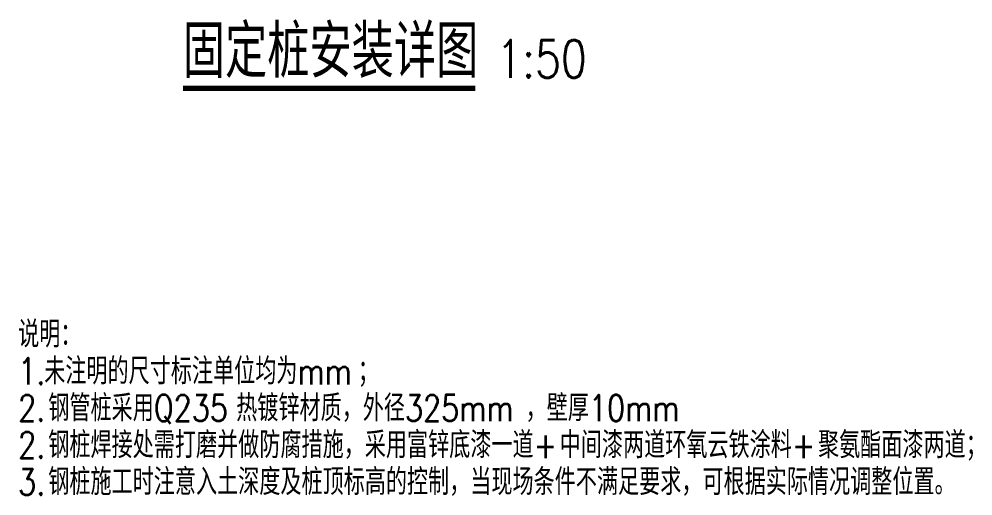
# Model space of a CAD drawing. Header units: millimetres. Extents: x -1471591 to 944464, y -468930 to 547002.
# Drawn here: x -858631 to -853569, y 25715 to 28247 of the extents above; entities that cross this region are included whole.
import ezdxf

# ---------------------------------------------------------------- set-up
doc = ezdxf.new("R2010")
doc.units = ezdxf.units.MM
doc.header["$LTSCALE"] = 10
doc.layers.add('DIM_SYMB', color=3, linetype='Continuous')
doc.layers.add('PUB_TEXT', color=7, linetype='Continuous')
doc.styles.get("Standard").update_dxf_attribs({"font": 'simplex.shx', "width": 0.8, "bigfont": 'hztxt.shx'})

msp = doc.modelspace()

# ---------------------------------------------------------------- linework, layer by layer
at = {"layer": 'DIM_SYMB', "const_width": 28}
msp.add_lwpolyline([(-857761.9899990038, 27879.91122985934), (-856210.3049596337, 27879.91122985934)], dxfattribs=at)

# ---------------------------------------------------------------- texts
at = {"layer": 'PUB_TEXT', "color": 7, "width": 0.8}
for s, height, p in [('固定桩安装详图', 280, (-857761.9899990038, 27935.91122985934)), ('1:50', 200, (-856098.3049596337, 27935.91122985934))]:
    msp.add_text(s, height=height, dxfattribs=at).set_placement(p)
at = {"layer": 'PUB_TEXT', "width": 0.8}
for s, p in [('说明：', (-858636.3699914077, 26503.83389530331)), ('1.', (-858636.3699914077, 26307.83389530331)), ('未注明的尺寸标注单位均为', (-858497.7033247411, 26307.83389530331)), ('；', (-856833.7033247411, 26307.83389530331)), ('mm', (-857153.7033247411, 26307.83389530331)), ('2.', (-858636.3699914077, 26111.83389530331)), ('钢管桩采用', (-858476.3699914077, 26111.83389530331)), ('Q235', (-857916.3699914077, 26111.83389530331)), ('热镀锌材质，外径', (-857479.0366580744, 26111.83389530331)), ('325mm', (-856583.0366580744, 26111.83389530331)), ('，壁厚', (-855943.0366580744, 26111.83389530331)), ('10mm', (-855607.0366580744, 26111.83389530331)), ('2.', (-858636.3699914077, 25915.83389530331)), ('钢桩焊接处需打磨并做防腐措施，采用富锌底漆一道', (-858476.3699914077, 25915.83389530331)), ('+', (-855900.3699914077, 25915.83389530331)), ('中间漆两道环氧云铁涂料', (-855761.7033247411, 25915.83389530331)), ('+', (-854529.7033247411, 25915.83389530331)), ('聚氨酯面漆两道；', (-854391.0366580744, 25915.83389530331)), ('钢桩施工时注意入土深度及桩顶标高的控制，当现场条件不满足要求，可根据实际情况调整位置。', (-858476.3699914077, 25719.83389530331)), ('3.', (-858636.3699914077, 25719.83389530331))]:
    msp.add_text(s, height=140, dxfattribs=at).set_placement(p)

doc.saveas('drawing.dxf')
